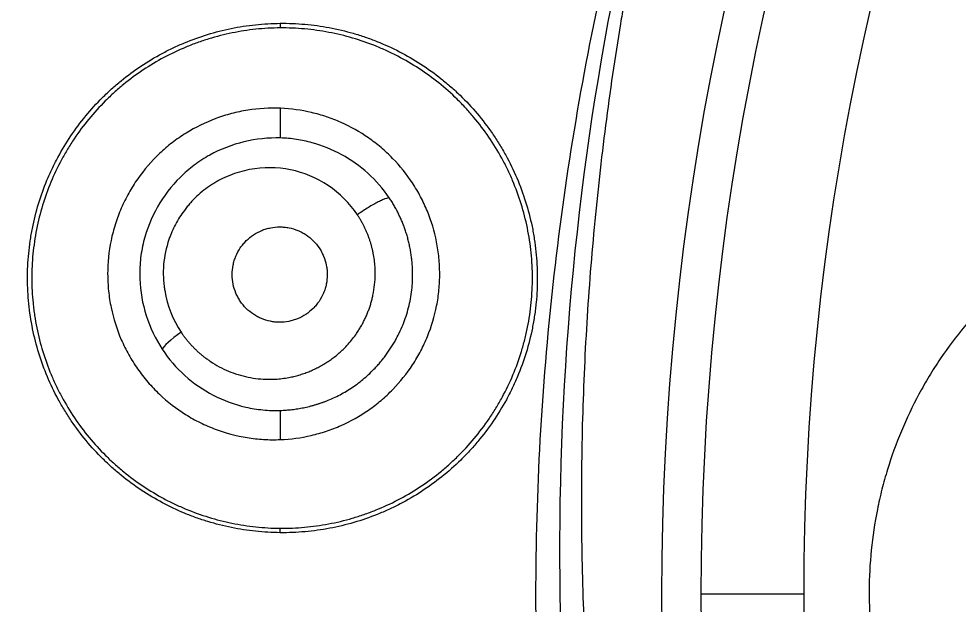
# Model space of a CAD drawing. Extents: x 541 to 1062, y 0 to 382.
# Drawn here: x 863.35 to 872.35, y 275.98 to 281.59 of the extents above; entities that cross this region are included whole.
import ezdxf

# ---------------------------------------------------------------- set-up
doc = ezdxf.new("R2010")
doc.units = 0
doc.header["$LTSCALE"] = 10
doc.header["$MEASUREMENT"] = 0
doc.header["$PDMODE"] = 3
doc.header["$PDSIZE"] = -10
doc.layers.get('0').update_dxf_attribs({"linetype": 'CONTINUOUS'})
doc.layers.get('DEFPOINTS').update_dxf_attribs({"linetype": 'CONTINUOUS'})
doc.layers.add('1', color=7, linetype='CONTINUOUS')
doc.styles.add('Daelim Dimension', font='')
doc.styles.get('Daelim Dimension').set_extended_font_data('NanumGothic')
doc.dimstyles.new('DEFAULT', dxfattribs={"dimscale": 2, "dimtxt": 2, "dimasz": 2, "dimexe": 0, "dimexo": 2, "dimgap": 1, "dimtad": 1, "dimdec": 1, "dimzin": 9, "dimdsep": 46, "dimtxsty": 'Daelim Dimension', "dimcen": 0.5, "dimclrd": 252, "dimclre": 252, "dimclrt": 3, "dimadec": 1, "dimazin": 0, "dimtfac": 1, "dimtdec": 1, "dimtix": 1, "dimtmove": 0, "dimatfit": 3, "dimfxl": 1, "dimtolj": 1, "dimtzin": 1, "dimlwd": 9, "dimlwe": 9, "dimarcsym": 0})

# ---------------------------------------------------------------- blocks, each defined once
blk = doc.blocks.new('*D10')
at = {"color": 5, "linetype": 'ByBlock', "lineweight": 9, "ltscale": 0.5, "transparency": 16777216}
for p, q in [((845.7003, 280.0728), (845.7003, 341.2206)), ((849.7003, 341.2206), (941.7003, 341.2206)), ((945.7003, 280.0745), (945.7003, 341.2206))]:
    blk.add_line(p, q, dxfattribs=at)
at = {"color": 5, "ltscale": 0.5, "transparency": 16777216}
for points in [[(849.7003, 341.8873), (849.7003, 340.5539), (845.7003, 341.2206)], [(941.7003, 341.8873), (941.7003, 340.5539), (945.7003, 341.2206)]]:
    blk.add_solid(points, dxfattribs=at)
at = {"layer": 'DEFPOINTS', "color": 0, "ltscale": 0.5, "transparency": 16777216}
for p in [(945.7003, 341.2206), (845.7003, 276.0728), (945.7003, 276.0745)]:
    blk.add_point(p, dxfattribs=at)
at = {"color": 7, "ltscale": 0.5, "transparency": 16777216, "insert": (895.7003, 346.2206), "char_height": 6, "attachment_point": 5, "style": 'Daelim Dimension'}
blk.add_mtext('\\A1;%%C100', dxfattribs=at)

msp = doc.modelspace()

# ---------------------------------------------------------------- linework, layer by layer
at = {"layer": '1', "color": 7, "linetype": 'Continuous', "lineweight": 13}
for p, q in [((865.8539, 281.5482), (865.8539, 281.5037)), ((865.8584, 280.4484), (865.8587, 280.7325)), ((865.8557, 277.8342), (865.8554, 277.555)), ((865.8539, 276.6618), (865.8539, 276.7047)), ((869.8869, 276.0745), (870.873, 276.0745))]:
    msp.add_line(p, q, dxfattribs=at)
at = {"layer": '1', "color": 7, "linetype": 'Continuous', "lineweight": 18}
for radius, start, end in [(45.3527, 90, 267.62063), (41.2, 90, 267.35228), (41.78, 102.53337, 267.39118)]:
    msp.add_arc((895.7003, 276.0745), radius, start, end, dxfattribs=at)
at = {"layer": '1', "color": 7, "linetype": 'Continuous', "lineweight": 13}
for radius, start, end in [(26.1892, 90, 270), (25.8133, 90, 180), (24.8272, 0, 180), (25.8133, 180, 270), (24.8272, 180, 0)]:
    msp.add_arc((895.7003, 276.0745), radius, start, end, dxfattribs=at)
msp.add_ellipse((864.9736, 278.5792), major_axis=(-0.2494, -0.1667), ratio=0.144323, start_param=4.892631, end_param=6.106688, dxfattribs=at)
at = {"layer": '1', "color": 7, "linetype": 'Continuous', "lineweight": 18}
for points, weights in [([(895.7003, 326.0745), (868.4388, 326.0745), (845.7003, 307.3351), (845.7003, 276.0745)], [1, 0.732970788325, 0.639202598139, 0.718695429443]), ([(895.7003, 321.9703), (847.6625, 321.9703), (829.2792, 277.5891), (863.2471, 243.6212)], [1, 0.588455621577, 0.588455621577, 1])]:
    msp.add_rational_spline(points, weights, degree=3, dxfattribs=at)
at = {"layer": '1', "color": 7, "linetype": 'Continuous', "lineweight": 13}
for points, knots in [([(853.3351, 276.0745), (853.3351, 278.8473), (853.6082, 281.62), (854.6901, 287.059), (855.4989, 289.7252), (857.6211, 294.8486), (858.9344, 297.3058), (862.0154, 301.9168), (863.7829, 304.0705), (867.7042, 307.9918), (869.858, 309.7593), (874.4689, 312.8403), (876.9261, 314.1537), (882.0496, 316.2759), (884.7157, 317.0846), (890.1548, 318.1665), (892.9275, 318.4396), (895.7003, 318.4396)], [0, 0, 0, 0, 0.125, 0.125, 0.25, 0.25, 0.375, 0.375, 0.5, 0.5, 0.625, 0.625, 0.75, 0.75, 0.875, 0.875, 1, 1, 1, 1]), ([(871.0773, 264.0636), (870.9663, 264.2865), (870.8579, 264.5106), (870.6476, 264.9618), (870.5458, 265.189), (870.2526, 265.8757), (870.0728, 266.3404), (869.7397, 267.2795), (869.5865, 267.7539), (869.3041, 268.7096), (869.1748, 269.1908), (868.9423, 270.1594), (868.8393, 270.6469), (868.6602, 271.6268), (868.5842, 272.1193), (868.397, 273.6019), (868.3264, 274.5971), (868.302, 276.0913), (868.3074, 276.5896), (868.3454, 277.585), (868.3781, 278.0822), (868.4704, 279.074), (868.53, 279.5686), (868.6756, 280.5541), (868.7616, 281.0449), (868.9597, 282.0213), (869.0718, 282.5068), (869.26, 283.2298), (869.3262, 283.4699), (869.4657, 283.948), (869.5391, 284.186), (869.6932, 284.6595), (869.7739, 284.8951), (869.942, 285.3639), (870.0295, 285.597), (870.2105, 286.061), (870.3039, 286.2918), (870.4928, 286.7526), (870.5884, 286.9825), (870.6847, 287.2121)], [0, 0, 0, 0, 0.03125, 0.03125, 0.0625, 0.0625, 0.125, 0.125, 0.1875, 0.1875, 0.25, 0.25, 0.3125, 0.3125, 0.375, 0.375, 0.5, 0.5, 0.5625, 0.5625, 0.625, 0.625, 0.6875, 0.6875, 0.75, 0.75, 0.8125, 0.8125, 0.84375, 0.84375, 0.875, 0.875, 0.90625, 0.90625, 0.9375, 0.9375, 0.96875, 0.96875, 1, 1, 1, 1]), ([(865.8585, 280.4479), (865.6228, 280.4547), (865.3851, 280.3976), (865.1272, 280.2548), (865.0776, 280.2226), (864.9832, 280.1514), (864.8488, 280.0346), (864.666, 279.7959), (864.5747, 279.5716), (864.5384, 279.4253), (864.5322, 279.3957), (864.5219, 279.3362), (864.5096, 279.2466), (864.4995, 278.9157), (864.5923, 278.6207), (864.7239, 278.4215)], [0, 0, 0, 0, 0.25, 0.25, 0.3125, 0.3125, 0.375, 0.5, 0.625, 0.625, 0.65625, 0.65625, 0.6875, 0.75, 1, 1, 1, 1]), ([(866.9006, 279.8739), (866.7824, 280.0484), (866.6241, 280.1894), (866.3542, 280.3373), (866.2589, 280.376), (866.1112, 280.4165), (866.0612, 280.427), (865.9603, 280.442), (865.9094, 280.4464), (865.8585, 280.4479)], [0, 0, 0, 0, 0.5, 0.5, 0.75, 0.75, 0.875, 0.875, 1, 1, 1, 1]), ([(866.9006, 279.8739), (866.8966, 279.8742), (866.8913, 279.8737), (866.8775, 279.8706), (866.8691, 279.868), (866.8493, 279.8606), (866.8379, 279.8558), (866.8124, 279.8439), (866.7984, 279.8369), (866.7686, 279.8211), (866.7528, 279.8123), (866.7205, 279.7935), (866.704, 279.7835), (866.6713, 279.7631), (866.6551, 279.7526), (866.6239, 279.7319), (866.6088, 279.7216), (866.5946, 279.7116)], [0, 0, 0, 0, 0.125, 0.125, 0.25, 0.25, 0.375, 0.375, 0.5, 0.5, 0.625, 0.625, 0.75, 0.75, 0.875, 0.875, 1, 1, 1, 1]), ([(864.7239, 278.4215), (864.8472, 278.2346), (865.1027, 278.0077), (865.4164, 277.8913), (865.579, 277.8541), (865.634, 277.8453), (865.7445, 277.8347), (865.8001, 277.833), (865.8556, 277.8348)], [0, 0, 0, 0, 0.5, 0.75, 0.75, 0.875, 0.875, 1, 1, 1, 1]), ([(893.8033, 233.7519), (891.6652, 233.8478), (889.5344, 234.1058), (884.7157, 235.0643), (882.0496, 235.8731), (876.9261, 237.9953), (874.4689, 239.3086), (869.858, 242.3896), (867.7042, 244.1571), (863.7829, 248.0784), (862.0154, 250.2322), (858.9344, 254.8431), (857.6211, 257.3003), (855.4989, 262.4238), (854.6901, 265.0899), (853.6082, 270.529), (853.3351, 273.3017), (853.3351, 276.0745)], [0, 0, 0, 0, 0.099316, 0.099316, 0.227986, 0.227986, 0.356655, 0.356655, 0.485324, 0.485324, 0.613993, 0.613993, 0.742662, 0.742662, 0.871331, 0.871331, 1, 1, 1, 1])]:
    msp.add_open_spline(points, degree=3, knots=knots, dxfattribs=at)
at = {"layer": '1', "color": 7, "linetype": 'Continuous', "lineweight": 18}
for points, knots in [([(870.6847, 287.2121), (870.3513, 286.2913), (869.9734, 285.3795), (869.4037, 283.4931), (869.1759, 282.5332), (868.638, 279.6231), (868.4849, 277.6402), (868.6673, 271.7165), (869.6509, 267.7763), (871.4206, 264.2153)], [0, 0, 0, 0, 0.125, 0.125, 0.25, 0.25, 0.5, 0.5, 1, 1, 1, 1]), ([(870.6847, 287.2121), (870.6804, 287.1969), (870.6717, 287.1663), (870.6583, 287.12), (870.6444, 287.0731), (870.6301, 287.0254), (870.6154, 286.977), (870.6002, 286.9279), (870.5846, 286.8781), (870.5685, 286.8276), (870.552, 286.7764), (870.5351, 286.7245), (870.5178, 286.6719), (870.5, 286.6186), (870.4817, 286.5645), (870.454, 286.4831), (870.4133, 286.3661), (870.3563, 286.2054), (870.2894, 286.0192), (870.223, 285.8359), (870.1623, 285.6687), (870.1127, 285.5311), (870.0687, 285.4081), (870.0303, 285.2997), (869.9974, 285.2061), (869.9599, 285.0978), (869.9174, 284.972), (869.8694, 284.8256), (869.8251, 284.6851), (869.7842, 284.5507), (869.7511, 284.4363), (869.7241, 284.3397), (869.7017, 284.259), (869.6796, 284.1778), (869.6577, 284.0962), (869.636, 284.0142), (869.6146, 283.9318), (869.5933, 283.8489), (869.5723, 283.7656), (869.5514, 283.6819), (869.5308, 283.5977), (869.5104, 283.5132), (869.4902, 283.4282), (869.4702, 283.3427), (869.4505, 283.2569), (869.4309, 283.1706), (869.4116, 283.0838), (869.3925, 282.9967), (869.3736, 282.9091), (869.3549, 282.8211), (869.3364, 282.7326), (869.3182, 282.6438), (869.3002, 282.5545), (869.2823, 282.4647), (869.2648, 282.3746), (869.2474, 282.284), (869.2303, 282.193), (869.2133, 282.1015), (869.1966, 282.0096), (869.1801, 281.9173), (869.1639, 281.8246), (869.1478, 281.7314), (869.132, 281.6378), (869.0947, 281.4129), (869.0393, 281.0565), (868.972, 280.5683), (868.9132, 280.0798), (868.863, 279.5912), (868.8214, 279.1024), (868.7884, 278.6134), (868.7639, 278.1243), (868.748, 277.635), (868.7407, 277.1456), (868.7421, 276.6561), (868.752, 276.1666), (868.7829, 275.3516), (868.8661, 274.2129), (869.0506, 272.7559), (869.3124, 271.3075), (869.5508, 270.2958), (869.7066, 269.7109), (869.7512, 269.5476), (869.7967, 269.3847), (869.8431, 269.2221), (869.8904, 269.06), (869.9387, 268.8982), (869.988, 268.7368), (870.0382, 268.5759), (870.0893, 268.4153), (870.1413, 268.2551), (870.1943, 268.0953), (870.2482, 267.9359), (870.3031, 267.7769), (870.3589, 267.6184), (870.4156, 267.4602), (870.4733, 267.3024), (870.5318, 267.145), (870.5914, 266.988), (870.6518, 266.8314), (870.7132, 266.6752), (870.7755, 266.5194), (870.8388, 266.364), (870.903, 266.209), (870.9681, 266.0544), (871.0341, 265.9002), (871.1011, 265.7465), (871.169, 265.5931), (871.2378, 265.4401), (871.3076, 265.2876), (871.3783, 265.1355), (871.4499, 264.9837), (871.5224, 264.8324), (871.5959, 264.6815), (871.6702, 264.531), (871.7206, 264.431), (871.7457, 264.381)], [0, 0, 0, 0, 0.002013, 0.00406, 0.006141, 0.008255, 0.010404, 0.012587, 0.014804, 0.017054, 0.019339, 0.021659, 0.024012, 0.0264, 0.028822, 0.031278, 0.037363, 0.044606, 0.053007, 0.062567, 0.069447, 0.07566, 0.081208, 0.08609, 0.090305, 0.093855, 0.100687, 0.107229, 0.113482, 0.119447, 0.125125, 0.128667, 0.132224, 0.135796, 0.139383, 0.142986, 0.146604, 0.150237, 0.153885, 0.15755, 0.161229, 0.164924, 0.168635, 0.172361, 0.176104, 0.179861, 0.183635, 0.187424, 0.19123, 0.195051, 0.198888, 0.202741, 0.20661, 0.210495, 0.214396, 0.218314, 0.222247, 0.226197, 0.230163, 0.234145, 0.238144, 0.242159, 0.24619, 0.250238, 0.271211, 0.292139, 0.31303, 0.333888, 0.354719, 0.37553, 0.396326, 0.417112, 0.437895, 0.458681, 0.479474, 0.500282, 0.562582, 0.62487, 0.687301, 0.75003, 0.757225, 0.764414, 0.771598, 0.778777, 0.785951, 0.79312, 0.800285, 0.807445, 0.814602, 0.821755, 0.828904, 0.836049, 0.843192, 0.850332, 0.857469, 0.864603, 0.871736, 0.878866, 0.885995, 0.893122, 0.900248, 0.907372, 0.914496, 0.92162, 0.928743, 0.935865, 0.942988, 0.950111, 0.957235, 0.964359, 0.971484, 0.978611, 0.985739, 0.992868, 1, 1, 1, 1]), ([(865.8539, 276.6618), (865.7749, 276.6625), (865.6183, 276.6715), (865.3873, 276.7072), (865.2359, 276.7457), (865.1233, 276.7801), (865.0859, 276.7925), (865.0301, 276.8126), (865.0116, 276.8195), (864.9747, 276.8338), (864.8832, 276.8705), (864.7236, 276.9461), (864.5218, 277.0665), (864.3946, 277.1601), (864.3021, 277.2355), (864.2717, 277.2615), (864.2125, 277.3147), (864.1836, 277.342), (864.0992, 277.4257), (863.9924, 277.5424), (863.8971, 277.6692), (863.8301, 277.7683), (863.8085, 277.802), (863.7668, 277.8706), (863.7466, 277.9057), (863.6891, 278.0119), (863.6198, 278.1565), (863.5378, 278.3818), (863.4979, 278.5377), (863.4736, 278.6569), (863.4664, 278.6971), (863.4542, 278.7773), (863.4492, 278.8174), (863.4369, 278.9378), (863.4286, 279.0985), (863.4361, 279.2594), (863.4478, 279.3802), (863.4527, 279.4205), (863.4616, 279.4809), (863.4648, 279.5011), (863.4717, 279.5412), (863.4903, 279.6409), (863.5345, 279.8168), (863.5887, 279.9679), (863.6349, 280.0793), (863.6595, 280.1345), (863.6862, 280.189), (863.7044, 280.2251), (863.7138, 280.2431), (863.7617, 280.3323), (863.8447, 280.4698), (863.9876, 280.6614), (864.095, 280.7795), (864.1801, 280.8643), (864.2093, 280.892), (864.2686, 280.9455), (864.2988, 280.9714), (864.3909, 281.0467), (864.5179, 281.1405), (864.653, 281.2216), (864.7575, 281.2775), (864.7928, 281.2954), (864.8466, 281.3209), (864.8647, 281.3292), (864.9009, 281.3453), (864.9916, 281.3843), (865.1577, 281.4442), (865.3845, 281.5021), (865.5394, 281.5262), (865.657, 281.5387), (865.6964, 281.542), (865.775, 281.5465), (865.8144, 281.5478), (865.8539, 281.5482)], [0, 0, 0, 0, 0.03125, 0.0625, 0.09375, 0.09375, 0.109375, 0.109375, 0.117188, 0.117188, 0.125, 0.15625, 0.1875, 0.21875, 0.21875, 0.234375, 0.234375, 0.25, 0.25, 0.28125, 0.3125, 0.3125, 0.328125, 0.328125, 0.34375, 0.34375, 0.375, 0.40625, 0.4375, 0.4375, 0.453125, 0.453125, 0.46875, 0.46875, 0.5, 0.53125, 0.53125, 0.546875, 0.546875, 0.554688, 0.554688, 0.5625, 0.59375, 0.625, 0.625, 0.640625, 0.648438, 0.648438, 0.65625, 0.65625, 0.6875, 0.71875, 0.75, 0.75, 0.765625, 0.765625, 0.78125, 0.78125, 0.8125, 0.84375, 0.84375, 0.859375, 0.859375, 0.867188, 0.867188, 0.875, 0.90625, 0.9375, 0.96875, 0.96875, 0.984375, 0.984375, 1, 1, 1, 1]), ([(865.8539, 281.5037), (865.776, 281.5031), (865.6216, 281.4943), (865.3937, 281.4592), (865.2442, 281.4212), (865.133, 281.3871), (865.0961, 281.3748), (865.0226, 281.3484), (864.9862, 281.3342), (864.8785, 281.2894), (864.7386, 281.2229), (864.6058, 281.1433), (864.4766, 281.0571), (864.4139, 281.0107), (864.3378, 280.9484), (864.3226, 280.9357), (864.2928, 280.9101), (864.2486, 280.8711), (864.206, 280.8306), (864.123, 280.7478), (864.0181, 280.6324), (863.9245, 280.5068), (863.8587, 280.4087), (863.8375, 280.3754), (863.8068, 280.3244), (863.7967, 280.3072), (863.7771, 280.2727), (863.7292, 280.186), (863.6533, 280.0258), (863.6002, 279.8778), (863.5544, 279.727), (863.535, 279.6501), (863.5117, 279.5326), (863.5049, 279.4934), (863.4933, 279.4149), (863.4885, 279.3756), (863.4771, 279.2577), (863.4696, 279.1003), (863.4776, 278.9425), (863.4876, 278.8438), (863.4898, 278.8241), (863.4948, 278.7846), (863.4975, 278.7648), (863.5065, 278.7057), (863.5134, 278.6667), (863.5369, 278.5505), (863.5757, 278.398), (863.6291, 278.2504), (863.6747, 278.1415), (863.6908, 278.1055), (863.7249, 278.0342), (863.7429, 277.9988), (863.7991, 277.8947), (863.8803, 277.7607), (864.0202, 277.5735), (864.1254, 277.458), (864.209, 277.375), (864.2375, 277.348), (864.2954, 277.2957), (864.325, 277.2704), (864.4151, 277.1968), (864.5394, 277.1049), (864.6721, 277.0254), (864.7747, 276.9704), (864.8094, 276.9529), (864.8799, 276.9195), (864.9154, 276.9037), (865.0227, 276.859), (865.1676, 276.8068), (865.3909, 276.7498), (865.5436, 276.7261), (865.6984, 276.7097), (865.776, 276.7053), (865.8539, 276.7047)], [0, 0, 0, 0, 0.03125, 0.0625, 0.09375, 0.09375, 0.109375, 0.109375, 0.125, 0.125, 0.15625, 0.1875, 0.1875, 0.21875, 0.21875, 0.226563, 0.226563, 0.234375, 0.25, 0.25, 0.28125, 0.3125, 0.3125, 0.328125, 0.328125, 0.335938, 0.335938, 0.34375, 0.375, 0.40625, 0.40625, 0.4375, 0.4375, 0.453125, 0.453125, 0.46875, 0.46875, 0.5, 0.53125, 0.53125, 0.539062, 0.539062, 0.546875, 0.546875, 0.5625, 0.5625, 0.59375, 0.625, 0.625, 0.640625, 0.640625, 0.65625, 0.65625, 0.6875, 0.71875, 0.75, 0.75, 0.765625, 0.765625, 0.78125, 0.78125, 0.8125, 0.84375, 0.84375, 0.859375, 0.859375, 0.875, 0.875, 0.90625, 0.9375, 0.96875, 0.96875, 1, 1, 1, 1]), ([(865.8539, 281.5482), (865.9336, 281.5489), (866.092, 281.5426), (866.3259, 281.5104), (866.4795, 281.474), (866.5937, 281.4409), (866.6317, 281.4289), (866.6883, 281.4095), (866.7072, 281.4028), (866.7446, 281.3889), (866.8375, 281.3531), (866.9997, 281.279), (867.1367, 281.1996), (867.2701, 281.1133), (867.3349, 281.0668), (867.4137, 281.0041), (867.4293, 280.9913), (867.4602, 280.9655), (867.506, 280.9261), (867.5502, 280.8853), (867.6364, 280.8016), (867.7454, 280.6846), (867.8429, 280.5571), (867.9116, 280.4574), (867.9338, 280.4234), (867.9658, 280.3715), (867.9764, 280.354), (867.9969, 280.3187), (868.0472, 280.2301), (868.127, 280.0662), (868.1831, 279.9144), (868.2317, 279.7595), (868.2522, 279.6806), (868.2731, 279.5799), (868.277, 279.5596), (868.2843, 279.5192), (868.2945, 279.4584), (868.3023, 279.3977), (868.3149, 279.276), (868.3236, 279.1134), (868.316, 278.9504), (868.3061, 278.8483), (868.3038, 278.8279), (868.2988, 278.787), (868.296, 278.7666), (868.2869, 278.7054), (868.2799, 278.665), (868.2557, 278.5447), (868.2157, 278.3868), (868.1603, 278.234), (868.113, 278.1213), (868.0962, 278.0841), (868.0696, 278.0287), (868.0605, 278.0103), (868.0418, 277.9738), (867.9941, 277.8835), (867.8991, 277.7278), (867.8019, 277.5993), (867.7243, 277.5065), (867.6843, 277.461), (867.6425, 277.4169), (867.6142, 277.3878), (867.5998, 277.3734), (867.5273, 277.3024), (867.467, 277.2491), (867.3421, 277.1489), (867.2128, 277.0553), (867.0749, 276.9746), (866.9681, 276.9191), (866.9319, 276.9014), (866.859, 276.8679), (866.8223, 276.8521), (866.7115, 276.8077), (866.5616, 276.7559), (866.4078, 276.719), (866.2908, 276.6969), (866.2516, 276.6905), (866.1726, 276.6795), (866.1329, 276.6749), (866.0135, 276.6643), (865.9338, 276.6611), (865.8539, 276.6618)], [0, 0, 0, 0, 0.03125, 0.0625, 0.09375, 0.09375, 0.109375, 0.109375, 0.117187, 0.117187, 0.125, 0.15625, 0.1875, 0.1875, 0.21875, 0.21875, 0.226562, 0.226562, 0.234375, 0.25, 0.25, 0.28125, 0.3125, 0.3125, 0.328125, 0.328125, 0.335937, 0.335937, 0.34375, 0.375, 0.40625, 0.40625, 0.4375, 0.4375, 0.445312, 0.445312, 0.453125, 0.46875, 0.46875, 0.5, 0.53125, 0.53125, 0.539062, 0.539062, 0.546875, 0.546875, 0.5625, 0.5625, 0.59375, 0.625, 0.625, 0.640625, 0.640625, 0.648437, 0.648437, 0.65625, 0.6875, 0.71875, 0.71875, 0.734375, 0.742187, 0.742187, 0.75, 0.75, 0.78125, 0.78125, 0.8125, 0.84375, 0.84375, 0.859375, 0.859375, 0.875, 0.875, 0.90625, 0.9375, 0.9375, 0.953125, 0.953125, 0.96875, 0.96875, 1, 1, 1, 1]), ([(865.8539, 276.7047), (865.9325, 276.7041), (866.0886, 276.7105), (866.3193, 276.7426), (866.4708, 276.779), (866.5836, 276.8119), (866.6211, 276.8238), (866.6957, 276.8497), (866.7326, 276.8635), (866.8418, 276.9075), (866.9839, 276.9729), (867.1189, 277.0519), (867.2503, 277.1376), (867.3142, 277.1839), (867.4073, 277.2587), (867.4376, 277.2844), (867.4968, 277.337), (867.5257, 277.364), (867.6102, 277.4469), (867.7171, 277.5627), (867.8125, 277.6889), (867.8797, 277.7877), (867.9013, 277.8213), (867.9431, 277.8899), (867.9631, 277.9246), (868.0202, 278.0298), (868.089, 278.1732), (868.1432, 278.3226), (868.1784, 278.4368), (868.1946, 278.4946), (868.2086, 278.5531), (868.2176, 278.5924), (868.2218, 278.6121), (868.2416, 278.7109), (868.2651, 278.8692), (868.2766, 279.1077), (868.2685, 279.2672), (868.2563, 279.3872), (868.2512, 279.4273), (868.2391, 279.5066), (868.232, 279.5459), (868.2081, 279.6631), (868.1685, 279.8169), (868.114, 279.966), (868.0674, 280.076), (868.051, 280.1124), (868.0161, 280.1846), (867.9978, 280.22), (867.9407, 280.3246), (867.8581, 280.4594), (867.763, 280.5849), (867.6871, 280.6755), (867.6479, 280.7199), (867.607, 280.7631), (867.5794, 280.7915), (867.5653, 280.8056), (867.4945, 280.8748), (867.3768, 280.9791), (867.1871, 281.1165), (867.0521, 281.1956), (866.9475, 281.2502), (866.912, 281.2676), (866.8407, 281.3004), (866.8048, 281.3159), (866.6962, 281.3595), (866.5493, 281.4104), (866.3983, 281.4469), (866.2834, 281.4687), (866.2449, 281.4751), (866.1673, 281.486), (866.1282, 281.4905), (866.0109, 281.5011), (865.9325, 281.5043), (865.8539, 281.5037)], [0, 0, 0, 0, 0.03125, 0.0625, 0.09375, 0.09375, 0.109375, 0.109375, 0.125, 0.125, 0.15625, 0.1875, 0.1875, 0.21875, 0.21875, 0.234375, 0.234375, 0.25, 0.25, 0.28125, 0.3125, 0.3125, 0.328125, 0.328125, 0.34375, 0.34375, 0.375, 0.40625, 0.40625, 0.421875, 0.429688, 0.429688, 0.4375, 0.4375, 0.46875, 0.5, 0.53125, 0.53125, 0.546875, 0.546875, 0.5625, 0.5625, 0.59375, 0.625, 0.625, 0.640625, 0.640625, 0.65625, 0.65625, 0.6875, 0.71875, 0.71875, 0.734375, 0.742188, 0.742188, 0.75, 0.75, 0.78125, 0.8125, 0.84375, 0.84375, 0.859375, 0.859375, 0.875, 0.875, 0.90625, 0.9375, 0.9375, 0.953125, 0.953125, 0.96875, 0.96875, 1, 1, 1, 1]), ([(865.8587, 280.7325), (865.7524, 280.737), (865.6473, 280.7308), (865.4916, 280.7062), (865.44, 280.6954), (865.3631, 280.6753), (865.3375, 280.6679), (865.2866, 280.6518), (865.2614, 280.6431), (865.1371, 280.5968), (865.0422, 280.5503), (864.9295, 280.4803), (864.9072, 280.4657), (864.8633, 280.4352), (864.8416, 280.4194), (864.7777, 280.3701), (864.737, 280.3353), (864.6208, 280.2254), (864.5509, 280.1447), (864.4734, 280.0342), (864.4584, 280.0115), (864.4296, 279.9656), (864.4158, 279.9424), (864.3764, 279.8718), (864.3288, 279.7754), (864.2912, 279.6746), (864.2667, 279.5973), (864.2592, 279.5712), (864.2455, 279.5185), (864.2393, 279.4919), (864.2118, 279.3588), (864.2009, 279.2516), (864.201, 279.1166), (864.2017, 279.0896), (864.2045, 279.0354), (864.2066, 279.0081), (864.215, 278.9268), (864.2233, 278.8734), (864.2562, 278.7153), (864.2885, 278.6128), (864.3423, 278.4885), (864.3537, 278.4639), (864.3776, 278.4155), (864.3901, 278.3918), (864.4293, 278.3216), (864.4861, 278.2312), (864.5516, 278.147), (864.6041, 278.0861), (864.6222, 278.0661), (864.6592, 278.0273), (864.6782, 278.0084), (864.7748, 277.9168), (864.8585, 277.8522), (864.9709, 277.7819), (864.9937, 277.7684), (865.0402, 277.7425), (865.0639, 277.73), (865.1354, 277.6948), (865.1838, 277.6738), (865.3316, 277.6183), (865.4332, 277.5912), (865.5643, 277.57), (865.5907, 277.5664), (865.6434, 277.5605), (865.6698, 277.5583), (865.7491, 277.5535), (865.8022, 277.5529), (865.8554, 277.555)], [0, 0, 0, 0, 0.0625, 0.0625, 0.09375, 0.09375, 0.109375, 0.109375, 0.125, 0.125, 0.1875, 0.1875, 0.203125, 0.203125, 0.21875, 0.21875, 0.25, 0.25, 0.3125, 0.3125, 0.328125, 0.328125, 0.34375, 0.34375, 0.375, 0.40625, 0.40625, 0.421875, 0.421875, 0.4375, 0.4375, 0.5, 0.5, 0.515625, 0.515625, 0.53125, 0.53125, 0.5625, 0.5625, 0.625, 0.625, 0.640625, 0.640625, 0.65625, 0.65625, 0.6875, 0.71875, 0.71875, 0.734375, 0.734375, 0.75, 0.75, 0.8125, 0.8125, 0.828125, 0.828125, 0.84375, 0.84375, 0.875, 0.875, 0.9375, 0.9375, 0.953125, 0.953125, 0.96875, 0.96875, 1, 1, 1, 1]), ([(865.8554, 277.555), (865.9564, 277.559), (866.0555, 277.5724), (866.2015, 277.6063), (866.2497, 277.6199), (866.3212, 277.6438), (866.345, 277.6524), (866.3922, 277.6707), (866.4157, 277.6804), (866.5313, 277.7317), (866.6189, 277.7811), (866.743, 277.8674), (866.7832, 277.8982), (866.8415, 277.9477), (866.8607, 277.9647), (866.898, 277.9996), (866.9162, 278.0174), (867.0049, 278.1086), (867.0683, 278.1877), (867.1382, 278.2944), (867.1517, 278.3161), (867.1777, 278.3604), (867.1903, 278.383), (867.2262, 278.4515), (867.2478, 278.498), (867.3055, 278.64), (867.3347, 278.738), (867.3594, 278.8646), (867.3638, 278.8903), (867.3712, 278.9415), (867.3743, 278.9671), (867.3816, 279.0438), (867.3864, 279.1461), (867.3813, 279.2483), (867.3737, 279.325), (867.3706, 279.3505), (867.363, 279.4016), (867.3586, 279.4271), (867.3336, 279.5535), (867.3041, 279.6512), (867.2462, 279.7926), (867.2246, 279.839), (867.1887, 279.9071), (867.1761, 279.9296), (867.1501, 279.9736), (867.1367, 279.9952), (867.0669, 280.1013), (867.0036, 280.1801), (866.9152, 280.2709), (866.897, 280.2886), (866.8598, 280.3234), (866.8407, 280.3403), (866.7828, 280.3894), (866.7429, 280.42), (866.6193, 280.506), (866.532, 280.5553), (866.4164, 280.6067), (866.3931, 280.6164), (866.3462, 280.6347), (866.3227, 280.6432), (866.2516, 280.667), (866.2037, 280.6806), (866.0585, 280.7146), (865.9596, 280.7283), (865.8587, 280.7325)], [0, 0, 0, 0, 0.0625, 0.0625, 0.09375, 0.09375, 0.109375, 0.109375, 0.125, 0.125, 0.1875, 0.1875, 0.21875, 0.21875, 0.234375, 0.234375, 0.25, 0.25, 0.3125, 0.3125, 0.328125, 0.328125, 0.34375, 0.34375, 0.375, 0.375, 0.4375, 0.4375, 0.453125, 0.453125, 0.46875, 0.46875, 0.5, 0.53125, 0.53125, 0.546875, 0.546875, 0.5625, 0.5625, 0.625, 0.625, 0.65625, 0.65625, 0.671875, 0.671875, 0.6875, 0.6875, 0.75, 0.75, 0.765625, 0.765625, 0.78125, 0.78125, 0.8125, 0.8125, 0.875, 0.875, 0.890625, 0.890625, 0.90625, 0.90625, 0.9375, 0.9375, 1, 1, 1, 1]), ([(866.5946, 279.7116), (866.5203, 279.8228), (866.4255, 279.9169), (866.2028, 280.0657), (866.0818, 280.1162), (865.8244, 280.1688), (865.6941, 280.1695), (865.495, 280.1319), (865.3996, 280.1043), (865.2955, 280.0568), (865.2453, 280.0292), (865.2207, 280.0145), (865.2085, 280.0069), (865.2033, 280.0035), (865.1998, 280.0013), (865.1995, 280.0011), (865.1462, 279.9665), (865.0761, 279.9114), (865.0031, 279.8362), (864.9737, 279.8017), (864.9546, 279.7781), (864.9441, 279.7645), (864.9041, 279.7108), (864.8617, 279.6436), (864.8219, 279.5607), (864.8044, 279.5181), (864.7974, 279.4995), (864.7929, 279.4871), (864.7902, 279.4796), (864.7613, 279.3955), (864.7443, 279.315), (864.7343, 279.1923), (864.7332, 279.1305), (864.7386, 279.0576), (864.743, 279.0209), (864.7457, 279.0025), (864.7469, 278.9946), (864.7477, 278.9893), (864.7484, 278.9852), (864.7726, 278.8386), (864.8248, 278.7055), (864.9053, 278.5848)], [0, 0, 0, 0, 0.125, 0.125, 0.25, 0.25, 0.375, 0.375, 0.4375, 0.46875, 0.484375, 0.492187, 0.496094, 0.498047, 0.498047, 0.5, 0.5, 0.53125, 0.546875, 0.554687, 0.554687, 0.5625, 0.5625, 0.59375, 0.609375, 0.617187, 0.621094, 0.621094, 0.625, 0.625, 0.6875, 0.6875, 0.71875, 0.734375, 0.742187, 0.746094, 0.748047, 0.748047, 0.75, 0.75, 1, 1, 1, 1]), ([(875.5044, 280.0955), (875.3729, 280.0956), (875.2424, 280.0893), (874.9834, 280.0641), (874.7266, 280.0264), (874.474, 279.9638), (874.2861, 279.9073), (874.2237, 279.8869), (874.0997, 279.8428), (874.0384, 279.8194), (873.857, 279.7447), (873.6214, 279.6339), (873.3979, 279.5009), (873.2349, 279.3928), (873.1545, 279.3366), (873.0759, 279.2773), (873.0239, 279.237), (872.9981, 279.2164), (872.8703, 279.1122), (872.6757, 278.9368), (872.4123, 278.648), (872.2557, 278.4385), (872.1639, 278.3022), (872.1458, 278.2746), (872.1103, 278.219), (872.0929, 278.1908), (872.0416, 278.106), (872.009, 278.0488), (871.9157, 277.8753), (871.8032, 277.6392), (871.7144, 277.3933), (871.6567, 277.2052), (871.6302, 277.1103), (871.607, 277.0139), (871.5923, 276.9494), (871.5854, 276.9169), (871.5528, 276.7548), (871.5333, 276.6249), (871.5072, 276.3643), (871.5005, 276.2337), (871.5, 275.9719), (871.5062, 275.8407), (871.5254, 275.6435), (871.5334, 275.5775), (871.5527, 275.4468), (871.5639, 275.382), (871.6022, 275.1888), (871.6657, 274.9349), (871.7536, 274.6884), (871.8289, 274.5064), (871.8556, 274.4462), (871.8979, 274.3565), (871.9124, 274.3268), (871.9421, 274.2677), (872.0181, 274.1213), (872.1698, 273.8687), (872.3252, 273.6592), (872.4909, 273.4572), (872.5789, 273.36), (872.6956, 273.2433), (872.7193, 273.2202), (872.767, 273.1749), (872.8392, 273.1078), (872.9135, 273.0438), (873.0649, 272.9196), (873.2741, 272.7646), (873.4976, 272.6305), (873.6708, 272.5378), (873.7295, 272.5082), (873.8485, 272.4519), (873.9085, 272.4253), (874.0897, 272.3502), (874.3348, 272.2625), (874.5867, 272.199), (874.7781, 272.1607), (874.8745, 272.1438), (874.9718, 272.1304), (875.037, 272.1223), (875.0697, 272.1186), (875.2333, 272.1022), (875.3645, 272.0956), (875.4961, 272.0955)], [0, 0, 0, 0, 0.03125, 0.03125, 0.0625, 0.09375, 0.09375, 0.109375, 0.109375, 0.125, 0.125, 0.15625, 0.1875, 0.1875, 0.203125, 0.210938, 0.210938, 0.21875, 0.21875, 0.25, 0.28125, 0.3125, 0.3125, 0.320313, 0.320313, 0.328125, 0.328125, 0.34375, 0.34375, 0.375, 0.40625, 0.40625, 0.421875, 0.429687, 0.429687, 0.4375, 0.4375, 0.46875, 0.46875, 0.5, 0.5, 0.53125, 0.53125, 0.546875, 0.546875, 0.5625, 0.5625, 0.59375, 0.625, 0.625, 0.640625, 0.640625, 0.648437, 0.648437, 0.65625, 0.6875, 0.71875, 0.71875, 0.75, 0.75, 0.757812, 0.757812, 0.765625, 0.78125, 0.78125, 0.8125, 0.84375, 0.84375, 0.859375, 0.859375, 0.875, 0.875, 0.90625, 0.9375, 0.9375, 0.953125, 0.960937, 0.960937, 0.96875, 0.96875, 1, 1, 1, 1]), ([(864.9053, 278.5848), (864.9084, 278.5802), (864.9146, 278.571), (864.9241, 278.5574), (864.9339, 278.5441), (864.9439, 278.5309), (864.954, 278.5179), (864.9644, 278.505), (864.9749, 278.4924), (864.9857, 278.48), (864.9967, 278.4677), (865.0078, 278.4556), (865.0192, 278.4437), (865.0307, 278.432), (865.0424, 278.4205), (865.0544, 278.4091), (865.0665, 278.398), (865.0789, 278.387), (865.0914, 278.3762), (865.1041, 278.3656), (865.1171, 278.3552), (865.1302, 278.345), (865.1435, 278.3349), (865.157, 278.3251), (865.1708, 278.3154), (865.2075, 278.2904), (865.2689, 278.2532), (865.3581, 278.2105), (865.4507, 278.1768), (865.5461, 278.1524), (865.6435, 278.1373), (865.7315, 278.1325), (865.8087, 278.1343), (865.8742, 278.14), (865.9335, 278.1494), (865.9869, 278.161), (866.0348, 278.1738), (866.0818, 278.1888), (866.128, 278.206), (866.1733, 278.2254), (866.2177, 278.247), (866.2611, 278.2708), (866.3034, 278.2966), (866.3444, 278.3244), (866.3837, 278.3542), (866.4218, 278.3862), (866.463, 278.4244), (866.506, 278.469), (866.5493, 278.5203), (866.5834, 278.5671), (866.6101, 278.6083), (866.631, 278.6433), (866.6505, 278.6788), (866.6684, 278.7149), (866.6848, 278.7514), (866.6998, 278.7884), (866.7132, 278.826), (866.7252, 278.8641), (866.7357, 278.9026), (866.7491, 278.9612), (866.7617, 279.041), (866.7665, 279.131), (866.7644, 279.21), (866.7582, 279.277), (866.7494, 279.3312), (866.7404, 279.3732), (866.733, 279.4035), (866.7248, 279.4334), (866.7156, 279.4629), (866.7056, 279.4921), (866.6948, 279.5208), (866.6831, 279.5492), (866.6705, 279.5773), (866.6571, 279.6049), (866.6428, 279.6322), (866.6276, 279.6591), (866.6116, 279.6856), (866.6003, 279.7029), (866.5946, 279.7116)], [0, 0, 0, 0, 0.005205, 0.010401, 0.015587, 0.020766, 0.025939, 0.031107, 0.036272, 0.041436, 0.046598, 0.051762, 0.056928, 0.062097, 0.067272, 0.072453, 0.077642, 0.08284, 0.088048, 0.093269, 0.098503, 0.103751, 0.109016, 0.114298, 0.119598, 0.124918, 0.15642, 0.187586, 0.218701, 0.250053, 0.281153, 0.312501, 0.333823, 0.354647, 0.375062, 0.390872, 0.406562, 0.422164, 0.437714, 0.453247, 0.468797, 0.4844, 0.50009, 0.515532, 0.531017, 0.546585, 0.562275, 0.583774, 0.60467, 0.625063, 0.63786, 0.650535, 0.663109, 0.675599, 0.688026, 0.700408, 0.712767, 0.725122, 0.737493, 0.749902, 0.780974, 0.812353, 0.833512, 0.854315, 0.874858, 0.884584, 0.894261, 0.903896, 0.913499, 0.92308, 0.932647, 0.942209, 0.951776, 0.961357, 0.970961, 0.980597, 0.990273, 1, 1, 1, 1]), ([(865.3945, 279.1374), (865.3945, 279.168), (865.3975, 279.198), (865.4063, 279.2424), (865.41, 279.257), (865.4189, 279.2861), (865.4241, 279.3005), (865.4416, 279.3424), (865.4558, 279.3688), (865.4811, 279.4063), (865.4902, 279.4185), (865.5095, 279.4417), (865.5196, 279.4528), (865.5514, 279.4843), (865.5746, 279.5031), (865.6248, 279.5363), (865.6511, 279.5502), (865.6921, 279.567), (865.7061, 279.5719), (865.7346, 279.5804), (865.7492, 279.584), (865.7928, 279.5925), (865.8221, 279.5953), (865.8663, 279.5952), (865.8811, 279.5944), (865.9108, 279.5914), (865.9254, 279.5892), (865.9687, 279.5805), (865.9968, 279.572), (866.038, 279.5549), (866.0515, 279.5485), (866.0777, 279.5345), (866.0904, 279.5269), (866.1272, 279.5023), (866.1502, 279.4835), (866.1928, 279.441), (866.2118, 279.418), (866.2366, 279.3808), (866.2444, 279.368), (866.2586, 279.3414), (866.2651, 279.3276), (866.2824, 279.2858), (866.2911, 279.2571), (866.2999, 279.2127), (866.3022, 279.1977), (866.3051, 279.1673), (866.3058, 279.1521), (866.3058, 279.1368)], [0, 0, 0, 0, 0.0625, 0.0625, 0.09375, 0.09375, 0.125, 0.125, 0.1875, 0.1875, 0.21875, 0.21875, 0.25, 0.25, 0.3125, 0.3125, 0.375, 0.375, 0.40625, 0.40625, 0.4375, 0.4375, 0.5, 0.5, 0.53125, 0.53125, 0.5625, 0.5625, 0.625, 0.625, 0.65625, 0.65625, 0.6875, 0.6875, 0.75, 0.75, 0.8125, 0.8125, 0.84375, 0.84375, 0.875, 0.875, 0.9375, 0.9375, 0.96875, 0.96875, 1, 1, 1, 1]), ([(866.3058, 279.1368), (866.3057, 279.1063), (866.3026, 279.0763), (866.2936, 279.0321), (866.2898, 279.0174), (866.2809, 278.9885), (866.2757, 278.9741), (866.2581, 278.9324), (866.2438, 278.9061), (866.2185, 278.8687), (866.2094, 278.8566), (866.1902, 278.8334), (866.18, 278.8224), (866.1482, 278.791), (866.1251, 278.7723), (866.075, 278.7392), (866.0487, 278.7254), (866.0077, 278.7087), (865.9938, 278.7038), (865.9654, 278.6953), (865.9508, 278.6918), (865.9073, 278.6833), (865.878, 278.6806), (865.8339, 278.6807), (865.8192, 278.6814), (865.7896, 278.6844), (865.775, 278.6866), (865.7318, 278.6953), (865.7037, 278.7038), (865.6627, 278.7207), (865.6491, 278.7271), (865.623, 278.7411), (865.6103, 278.7486), (865.5735, 278.7731), (865.5506, 278.7918), (865.508, 278.8341), (865.4891, 278.8571), (865.4641, 278.8942), (865.4564, 278.9069), (865.4422, 278.9333), (865.4356, 278.9471), (865.4182, 278.9888), (865.4095, 279.0174), (865.3976, 279.0764), (865.3945, 279.1069), (865.3945, 279.1374)], [0, 0, 0, 0, 0.0625, 0.0625, 0.09375, 0.09375, 0.125, 0.125, 0.1875, 0.1875, 0.21875, 0.21875, 0.25, 0.25, 0.3125, 0.3125, 0.375, 0.375, 0.40625, 0.40625, 0.4375, 0.4375, 0.5, 0.5, 0.53125, 0.53125, 0.5625, 0.5625, 0.625, 0.625, 0.65625, 0.65625, 0.6875, 0.6875, 0.75, 0.75, 0.8125, 0.8125, 0.84375, 0.84375, 0.875, 0.875, 0.9375, 0.9375, 1, 1, 1, 1])]:
    msp.add_open_spline(points, degree=3, knots=knots, dxfattribs=at)
at = {"layer": '1', "color": 7, "linetype": 'Continuous', "lineweight": 13}
msp.add_rational_spline([(865.8556, 277.8348), (866.0896, 277.8423), (866.3218, 277.9119), (866.8108, 278.2243), (867.0265, 278.5328), (867.169, 279.216), (867.0962, 279.5849), (866.9006, 279.8739)], [0.999999659694, 0.999999641428, 0.999999623072, 0.999999584355, 0.999999567583, 0.999999561035, 0.999999571317, 0.999999590892], degree=3, knots=[0, 0, 0, 0, 0.256595, 0.256595, 0.628298, 0.628298, 1, 1, 1, 1], dxfattribs=at)

# ---------------------------------------------------------------- dimensions: what is measured, and where the dimension line sits
at = {"ltscale": 0.5}
dim = msp.add_linear_dim(base=(945.7003, 341.2206), p1=(845.7003, 276.0728), p2=(945.7003, 276.0745), text='%%C<>', dimstyle='DEFAULT', override={"dimtxt": 3, "dimclrd": 5, "dimclre": 5, "dimclrt": 7, "dimfxl": 1.25, "dimarcsym": 1}, dxfattribs=at)
dim.commit()
dim.dimension.update_dxf_attribs({"geometry": '*D10', "text_midpoint": (895.7003, 346.2206)})

doc.saveas('drawing.dxf')
